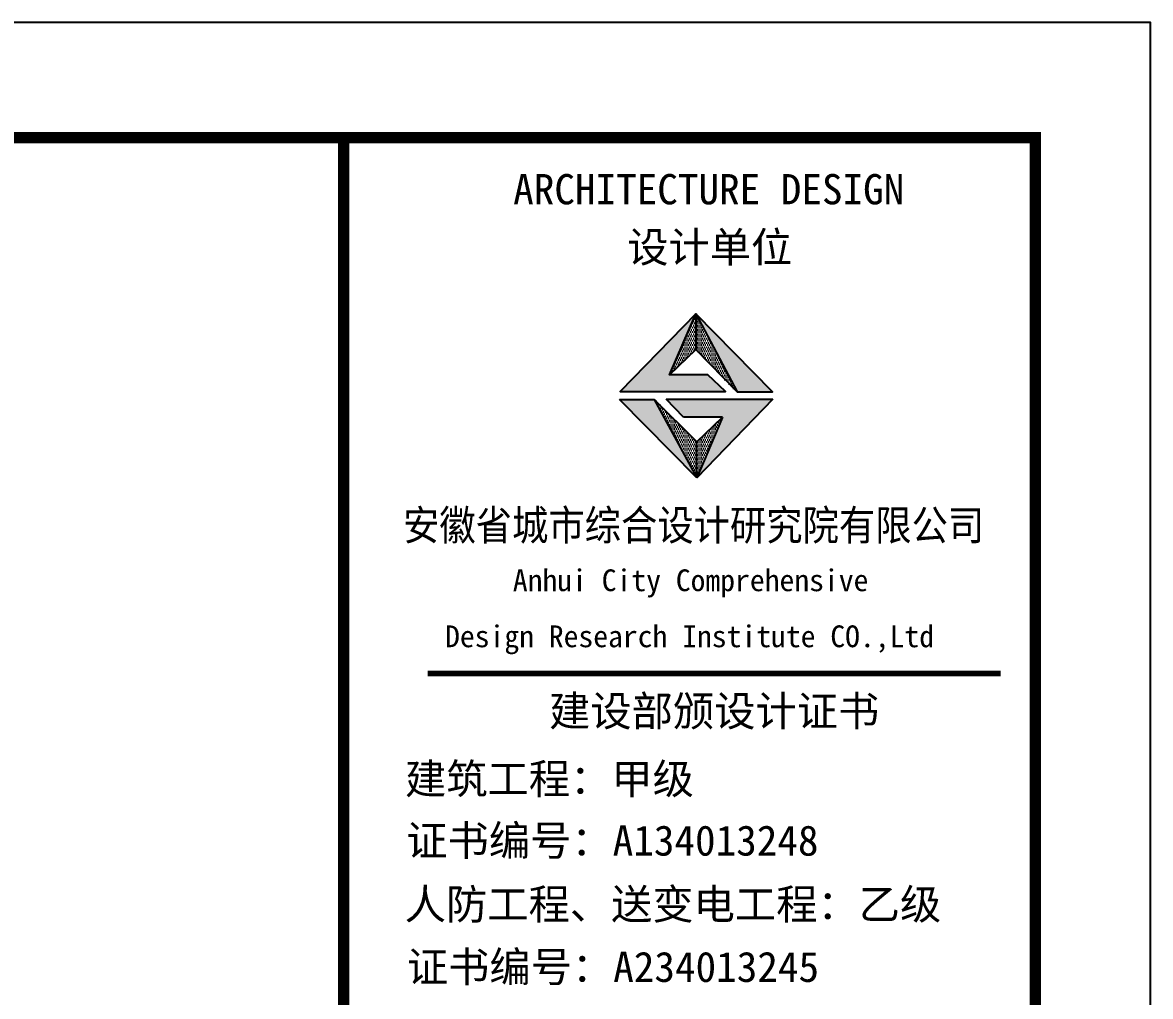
# Model space of a CAD drawing. Extents: x 19118 to 566552, y -1188739 to 92943.
# Drawn here: x 152111 to 161912, y -1137803 to -1129339 of the extents above; entities that cross this region are included whole.
import ezdxf

# ---------------------------------------------------------------- set-up
doc = ezdxf.new("R2010")
doc.units = 0
doc.header["$LTSCALE"] = 1000
doc.header["$MEASUREMENT"] = 0
doc.layers.add('PUB_TITLE', color=4, linetype='CONTINUOUS')
doc.layers.add('图框', color=4, linetype='CONTINUOUS')
doc.styles.add('黑体', font='simhei.ttf', dxfattribs={"width": 0.6, "height": 4.3})

msp = doc.modelspace()

# ---------------------------------------------------------------- hatches: boundary and pattern name
at = {"layer": '图框'}
for points in [[(157733.18, -1132399.52), (157960.82, -1131871.49), (157304.43, -1132546.09), (158218.37, -1132546.09), (158066.73, -1132399.52)], [(158319.43, -1132548.9), (158628.86, -1132548.9), (157960.82, -1131871.49)], [(157600.42, -1132614.01), (157296.96, -1132614.01), (157969.7, -1133297.32)], [(157705.06, -1132611.96), (157854.29, -1132768.57), (158192.35, -1132768.57), (157969.7, -1133297.32), (158629.35, -1132611.96)]]:
    msp.add_hatch(color=1, dxfattribs=at).paths.add_polyline_path(points)
h = msp.add_hatch(dxfattribs=at)
h.set_pattern_fill('DOTS', color=256, scale=300, style=0)
h.set_pattern_definition([(0, (-2121401.998, -270821.65), (9.375, 18.75), [0, -18.75])])
h.paths.add_polyline_path([(157969.7, -1133297.32), (157969.7, -1132982.37), (157600.42, -1132614.01)])
h.paths.add_polyline_path([(158192.35, -1132768.57), (157969.7, -1132982.37), (157969.7, -1133297.32)])
h.paths.add_polyline_path([(157960.82, -1131871.49), (157960.82, -1132182.02), (158319.43, -1132548.9)])
h.paths.add_polyline_path([(157960.82, -1132182.02), (157960.82, -1131871.49), (157733.18, -1132399.52)])

# ---------------------------------------------------------------- linework, layer by layer
at = {"layer": 'PUB_TITLE'}
msp.add_lwpolyline([(77811.65, -1188739.44), (161911.65, -1188739.44), (161911.65, -1129339.44), (77811.65, -1129339.44)], close=True, dxfattribs=at)
at = {"layer": 'PUB_TITLE', "const_width": 100}
msp.add_lwpolyline([(80311.65, -1187739.44), (160911.65, -1187739.44), (160911.65, -1130339.44), (80311.65, -1130339.44)], close=True, dxfattribs=at)
at = {"layer": '图框'}
for p, q in [((157733.18, -1132399.52), (157960.82, -1131871.49)), ((157960.82, -1131871.49), (158319.43, -1132548.9)), ((157969.7, -1133297.32), (157296.96, -1132614.01)), ((157296.96, -1132614.01), (157600.42, -1132614.01)), ((157969.7, -1133297.32), (157296.96, -1132614.01)), ((157296.96, -1132614.01), (157600.42, -1132614.01)), ((157296.96, -1132614.01), (157600.42, -1132614.01)), ((157969.7, -1132982.37), (157600.42, -1132614.01)), ((157705.06, -1132611.96), (158629.35, -1132611.96)), ((157854.29, -1132768.57), (157705.06, -1132611.96)), ((158629.35, -1132611.96), (157969.7, -1133297.32)), ((158192.35, -1132768.57), (157854.29, -1132768.57)), ((157969.7, -1132982.37), (158192.35, -1132768.57)), ((158192.35, -1132768.57), (157969.7, -1133297.32)), ((157969.7, -1133297.32), (157969.7, -1132982.37)), ((157969.7, -1133297.32), (157969.7, -1132982.37)), ((157969.7, -1133297.32), (157969.7, -1132982.37))]:
    msp.add_line(p, q, dxfattribs=at)
at = {"layer": '图框', "color": 1}
for p, q in [((157969.7, -1133297.32), (157296.96, -1132614.01)), ((157600.42, -1132614.01), (157969.7, -1133297.32))]:
    msp.add_line(p, q, dxfattribs=at)
at = {"layer": '图框', "color": 4, "const_width": 98.59}
msp.add_lwpolyline([(154902.42, -1130339.44), (160911.65, -1130339.44), (160911.65, -1187739.44), (154902.42, -1187739.44)], close=True, dxfattribs=at)
at = {"layer": '图框'}
for points in [[(158066.73, -1132399.52), (157733.18, -1132399.52), (157960.82, -1132182.02), (158319.43, -1132548.9), (158628.86, -1132548.9), (157960.82, -1131871.49), (157304.43, -1132546.09), (158218.37, -1132546.09), (158066.73, -1132399.52)], [(157960.82, -1131871.49), (157960.82, -1132182.02)]]:
    msp.add_lwpolyline(points, dxfattribs=at)
at = {"layer": '图框', "color": 4, "const_width": 49.8}
msp.add_lwpolyline([(155631.13, -1134995.43), (160611.13, -1134995.43)], dxfattribs=at)

# ---------------------------------------------------------------- texts
at = {"layer": '图框', "color": 4, "style": '黑体'}
for s, height, p in [('ARCHITECTURE DESIGN', 262.944, (156374.16, -1130919.16)), ('设计单位', 262.944, (157365.48, -1131422.77)), ('Anhui City Comprehensive ', 189.24, (156371.5, -1134280.95)), (' Design Research Institute CO.,Ltd', 189.24, (155654.14, -1134767.93)), ('建设部颁设计证书', 262.944, (156686.64, -1135454.08)), (' 建筑工程：甲级', 262.944, (155255.35, -1136043.31)), ('证书编号：A134013248', 262.944, (155445.57, -1136579.13)), ('人防工程、送变电工程：乙级', 262.944, (155431.76, -1137132.84)), ('证书编号：A234013245', 262.944, (155450.36, -1137677))]:
    msp.add_text(s, height=height, dxfattribs=at).set_placement(p)
at = {"layer": '图框', "color": 4, "style": '黑体', "width": 0.88}
msp.add_text('安徽省城市综合设计研究院有限公司', height=262.944, dxfattribs=at).set_placement((155417.34, -1133839))

doc.saveas('drawing.dxf')
